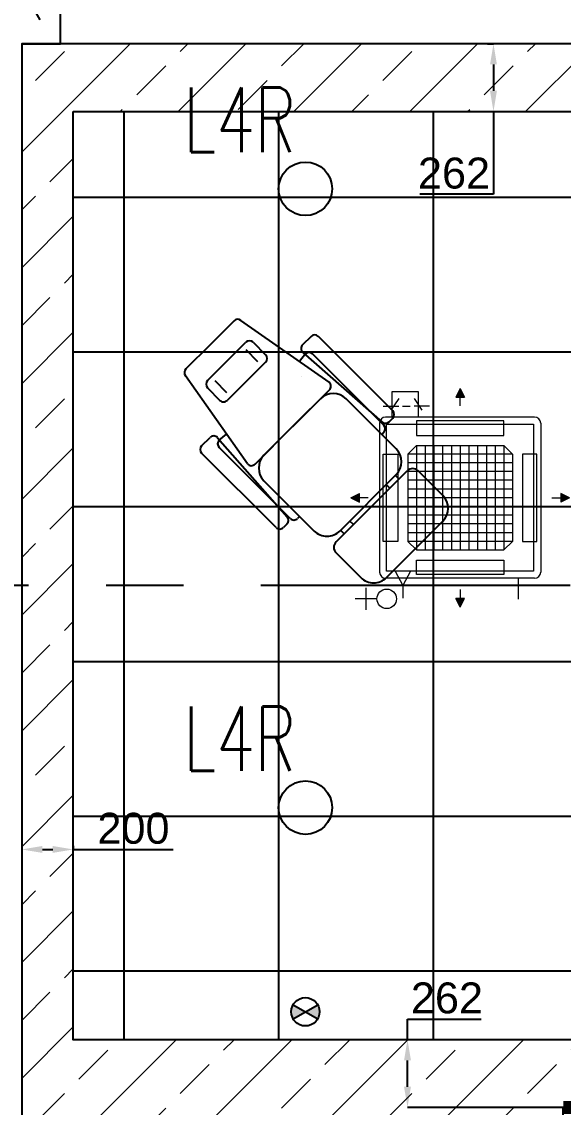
# Model space of a CAD drawing. Header units: millimetres. Extents: x -92759 to 184353, y -15225 to 86714.
# Drawn here: x -52833 to -50733, y 50317 to 54527 of the extents above; entities that cross this region are included whole.
import ezdxf

# ---------------------------------------------------------------- set-up
doc = ezdxf.new("R2010")
doc.units = ezdxf.units.MM
doc.linetypes.add('HIDDEN', pattern=[0.375, 0.25, -0.125])
doc.linetypes.add('IDA - Grid Line', pattern=[2100, 1200, -300, 300, -300])
doc.layers.get('Defpoints').update_dxf_attribs({"color": 8})
for name, color, linetype in [('0-1', 9, 'Continuous'), ('0-Motion Sensor', 1, 'Continuous'), ('A-_WALL----_H-1', 9, 'Continuous'), ('A-_WALLPRTN_E', 8, 'Continuous'), ('A-PATT-CONC', 8, 'Continuous'), ('AAG_Dimension', 7, 'Continuous'), ('E-_LITG _ CKT -DB', 1, 'HIDDEN'), ('E-legend', 1, 'Continuous'), ('HF', 7, 'Continuous'), ('M-ACMV_FCU', 5, 'Continuous'), ('PDF_M-_ACON----_E-N', 7, 'Continuous')]:
    doc.layers.add(name, color=color, linetype=linetype)
for name, color, linetype, true_color in [('1599_FURN_RHH_BLK8 _NEW__1ST STY_dwg _2_-1', 7, 'Continuous', 0xaaaaaa), ('A-_FURN--4', 7, 'Continuous', 0xaaaaaa), ('S-_ANOTGRID_E-1', 9, 'IDA - Grid Line', 0x808080)]:
    doc.layers.add(name, color=color, linetype=linetype, true_color=true_color)
for name, color, linetype, lineweight in [('A--', 134, '500-1-RP', 25), ('HFI 9MM FPB', 94, 'Continuous', 5), ('M-ACMV_CDP', 190, 'DRAIN_PIPE', 25), ('M-ACMV_FCU-2', 86, 'Continuous', 9), ('M-ACMV_PWR', 1, 'REFRIGERANT', 25), ('M-ACMV_REF_PIPE', 134, '500-1-RP', 25), ('M-ACMV_VCD', 7, 'Continuous', 25)]:
    doc.layers.add(name, color=color, linetype=linetype, lineweight=lineweight)
doc.styles.add('Arial', font='arial.ttf')
doc.styles.add('Simplex', font='simplex_.ttf', dxfattribs={"width": 0.7, "height": 450})
doc.styles.get("Standard").update_dxf_attribs({"font": 'arial.ttf'})
doc.linetypes.add('500-1-RP', pattern='A,0.75,-0.5,0.75,-0.5,0.75,-0.5,0.75,-1.7,["RP",Standard,S=1,R=0,X=-1,Y=-0.5],-1.7', length=7.9)
doc.linetypes.add('DRAIN_PIPE', pattern='A,0.5,-0.2,["D",Standard,S=0.1,R=0,X=-0.1,Y=-0.05],-0.25', length=0.95)
doc.linetypes.add('REFRIGERANT', pattern='A,15,-5.08,["R",Standard,S=2.54,R=0,X=-2.54,Y=-1.27],-5.08', length=25.16)
doc.dimstyles.get("Standard").update_dxf_attribs({"dimtxt": 0.18, "dimasz": 0.18, "dimexe": 0.18, "dimexo": 0.0625, "dimgap": 0.09, "dimtad": 0, "dimtih": 1, "dimtoh": 1, "dimdec": 4, "dimzin": 0, "dimdsep": 46, "dimtxsty": 'Standard', "dimcen": 0.09, "dimadec": 0, "dimazin": 0, "dimtfac": 1, "dimtdec": 4, "dimtofl": 0, "dimtmove": 0, "dimatfit": 3, "dimfxl": 1, "dimtolj": 1, "dimtzin": 0, "dimarcsym": 0})

# ---------------------------------------------------------------- blocks, each defined once
blk = doc.blocks.new('1599_FURN_RHH_BLK8 _NEW__1ST STY_dwg _2_-10346281-BLK8_RHH_1ST STOREY PLAN')
at = {"layer": 'A-_FURN--4'}
for p, q in [((-16162.9, -26213), (-16504.9, -25972.6)), ((-16457.9, -26057.8), (-16409.6, -26106.1)), ((-16233.2, -26035), (-16265.7, -26067.5)), ((-15916.3, -26323.6), (-16204.9, -26035)), ((-16486.2, -26086), (-16440.6, -26131.6)), ((-16264.7, -26096.7), (-15957.7, -26366.9)), ((-16255.3, -26102.9), (-16278.5, -26131.7)), ((-15951.2, -26378.6), (-16227, -26102.9)), ((-16479.4, -26529.6), (-16719.9, -26187.5)), ((-16606.4, -26206.2), (-16560.9, -26251.8)), ((-16270.8, -26189.1), (-16270.3, -26189.5)), ((-16634.7, -26234.5), (-16586.4, -26282.9)), ((-16196.6, -26276.6), (-16415.8, -26495.8)), ((-15902.7, -26471.5), (-16097.6, -26276.6)), ((-15930.4, -26366), (-15916.3, -26351.9)), ((-16657.5, -26459.2), (-16625, -26426.7)), ((-16595.8, -26427.7), (-16325.5, -26734.7)), ((-16589.6, -26437.2), (-16560.7, -26413.9)), ((-15959.3, -26415), (-15951.2, -26406.9)), ((-16313.8, -26741.2), (-16589.6, -26465.5)), ((-16368.8, -26776.2), (-16657.5, -26487.5)), ((-16136, -26832.2), (-15860.3, -26556.4)), ((-15721.9, -26652.3), (-15817.8, -26556.4)), ((-16415.8, -26594.8), (-16220.9, -26789.7)), ((-16121.9, -26789.7), (-15902.7, -26570.5)), ((-15892.1, -26588.2), (-15906.2, -26574.1)), ((-15927.4, -26623.6), (-15941.6, -26609.4)), ((-16277.5, -26733.2), (-16285.5, -26741.2)), ((-16326.4, -26762), (-16340.6, -26776.2)), ((-16068.9, -26765), (-16083, -26750.9)), ((-15941.1, -26970.5), (-15721.9, -26751.3)), ((-16104.2, -26800.4), (-16118.4, -26786.2)), ((-16136, -26874.6), (-16040.1, -26970.5))]:
    blk.add_line(p, q, dxfattribs=at)
at = {"layer": 'A-_FURN--4', "flags": 128}
for points in [[(-16531.6, -25974), (-16625, -26067.5), (-16718.4, -26160.9)], [(-16634.7, -26206.2), (-16560.4, -26132), (-16486.2, -26057.8)], [(-16409.6, -26134.4), (-16483.8, -26208.6), (-16558.1, -26282.9)], [(-16450.4, -26530.4), (-16306.2, -26386.2), (-16162.1, -26242.1)]]:
    blk.add_lwpolyline(points, dxfattribs=at)
at = {"layer": 'A-_FURN--4'}
for centre, radius, start, end in [((-16517.4, -25988.2), 20, 51.3402, 135), ((-16472.1, -26071.9), 20, 45, 135), ((-16219.1, -26049.1), 20, 45, 135), ((-16251.6, -26081.6), 20, 135, 228.8663), ((-16241.1, -26117), 20, 45, 135), ((-16423.7, -26120.2), 20, 315, 45), ((-16704.3, -26175), 20, 135, 218.6598), ((-16620.5, -26220.4), 20, 135, 225), ((-16176.2, -26227.9), 20, 315, 48.1798), ((-16147.1, -26326.1), 70, 45, 135), ((-16572.2, -26268.7), 20, 225, 315), ((-15930.4, -26337.7), 20, 315, 45), ((-15944.5, -26351.9), 20, 228.8663, 315), ((-15965.4, -26392.8), 20, 315, 45), ((-16610.8, -26440.9), 20, 41.1337, 135), ((-16575.4, -26451.3), 20, 135, 225), ((-16643.3, -26473.4), 20, 135, 225), ((-15952.2, -26521), 70, 315, 45), ((-16366.3, -26545.3), 70, 135, 225), ((-16464.5, -26516.2), 20, 221.8202, 315), ((-15839.1, -26577.6), 30, 45, 135), ((-15771.4, -26701.8), 70, 315, 44.9999), ((-16340.6, -26747.9), 20, 315, 41.1337), ((-16299.7, -26727.1), 20, 225, 315), ((-16354.7, -26762), 20, 225, 315), ((-16171.4, -26740.2), 70, 225, 315), ((-16114.8, -26853.4), 30, 135, 225), ((-15990.6, -26921), 70, 225, 315)]:
    blk.add_arc(centre, radius, start, end, dxfattribs=at)
blk = doc.blocks.new('A$Cb2bf8f38')
at = {"layer": 'A-_WALL----_H-1'}
h = blk.add_hatch(dxfattribs=at)
h.set_pattern_fill('FP_1', color=256, style=0, pattern_type=2)
h.set_pattern_definition([(0, (-11870.95, 40538.29), (609.6, 152.4), [50.292, -406.908, 50.292, -406.908, -2438.4]), (0, (-11870.95, 40538.29), (609.6, 152.4), [-914.4, 50.292, -864.108, 50.292, -406.908, -1066.8]), (0, (-11870.95, 40538.29), (609.6, 152.4), [-2286, 50.292, -254.508, 50.292, -711.708]), (120, (-11642.35, 40614.49), (-436.7823, 451.7291), [50.292, -406.908, 50.292, -406.908, -2438.4]), (120, (-11642.35, 40614.49), (-436.7823, 451.7291), [-914.4, 50.292, -864.108, 50.292, -406.908, -1066.8]), (120, (-11642.35, 40614.49), (-436.7823, 451.7291), [-2286, 50.292, -254.508, 50.292, -711.708]), (240, (-11566.15, 40919.29), (-172.8177, -604.1291), [50.292, -406.908, 50.292, -406.908, -2438.4]), (240, (-11566.15, 40919.29), (-172.8177, -604.1291), [-914.4, 50.292, -864.108, 50.292, -406.908, -1066.8]), (240, (-11566.15, 40919.29), (-172.8177, -604.1291), [-2286, 50.292, -254.508, 50.292, -711.708])])
h.paths.add_polyline_path([(-3950, 21900), (-1549, 21900), (-1549, 22050), (-7750, 22050), (-7750, 21900), (-4100, 21900)])
h.paths.add_polyline_path([(-10249, 21900), (-9750, 21900), (-9750, 22050), (-10249, 22050)])
h.paths.add_polyline_path([(-12500, 21900), (-11449, 21900), (-11449, 22050), (-14900, 22050), (-14900, 21900), (-12575, 21900)])
at = {"layer": 'A-_WALLPRTN_E'}
for p, q in [((-9750, 21900), (-9750, 22050)), ((-9900, 21900), (-9750, 21900))]:
    blk.add_line(p, q, dxfattribs=at)
at = {"layer": 'S-_ANOTGRID_E-1'}
blk.add_line((-38373.1, 19800), (13584.7, 19800), dxfattribs=at)
at = {"layer": '1599_FURN_RHH_BLK8 _NEW__1ST STY_dwg _2_-1'}
blk.add_blockref('1599_FURN_RHH_BLK8 _NEW__1ST STY_dwg _2_-10346281-BLK8_RHH_1ST STOREY PLAN', (7455.1, 46800), dxfattribs=at)
blk = doc.blocks.new('*D646')
at = {"layer": 'AAG_Dimension', "color": 0, "lineweight": -2, "transparency": 16777216}
for p, q in [((1971, 478251.1), (1971, 478237)), ((2051, 478237.2), (2091, 478237.2)), ((2171, 478251.1), (2171, 478237)), ((2171, 478237.2), (2557.7, 478237.2))]:
    blk.add_line(p, q, dxfattribs=at)
at = {"layer": 'AAG_Dimension', "color": 0, "transparency": 16777216}
for points in [[(2051, 478250.5), (2051, 478223.9), (1971, 478237.2)], [(2091, 478250.5), (2091, 478223.9), (2171, 478237.2)]]:
    blk.add_solid(points, dxfattribs=at)
at = {"layer": 'Defpoints', "color": 0, "transparency": 16777216}
for p in [(1971, 478251.2), (2171, 478251.2), (2171, 478237.2)]:
    blk.add_point(p, dxfattribs=at)
at = {"layer": 'AAG_Dimension', "color": 152, "true_color": 0x2776bb, "transparency": 16777216, "insert": (2404.3, 478318.5), "char_height": 120, "attachment_point": 5, "style": 'Arial'}
blk.add_mtext('\\A1;200', dxfattribs=at)
blk = doc.blocks.new('*D648')
at = {"layer": 'AAG_Dimension', "color": 0, "lineweight": -2, "transparency": 16777216}
for p, q in [((3466.9, 477499.2), (3466.9, 477579.2)), ((3466.9, 477579.2), (3752.8, 477579.2)), ((3779.7, 477499.2), (3466.7, 477499.2)), ((3466.9, 477316.7), (3466.9, 477419.2)), ((4070.9, 477236.7), (3466.7, 477236.7))]:
    blk.add_line(p, q, dxfattribs=at)
at = {"layer": 'AAG_Dimension', "color": 0, "transparency": 16777216}
for points in [[(3453.5, 477419.2), (3480.2, 477419.2), (3466.9, 477499.2)], [(3453.5, 477316.7), (3480.2, 477316.7), (3466.9, 477236.7)]]:
    blk.add_solid(points, dxfattribs=at)
at = {"layer": 'Defpoints', "color": 0, "transparency": 16777216}
for p in [(3466.9, 477499.2), (3779.7, 477499.2), (4071, 477236.7)]:
    blk.add_point(p, dxfattribs=at)
at = {"layer": 'AAG_Dimension', "color": 152, "true_color": 0x2776bb, "transparency": 16777216, "insert": (3619.8, 477660.5), "char_height": 120, "attachment_point": 5, "style": 'Arial'}
blk.add_mtext('\\A1;262', dxfattribs=at)
blk = doc.blocks.new('*D649')
at = {"layer": 'AAG_Dimension', "color": 0, "lineweight": -2, "transparency": 16777216}
for p, q in [((3777.3, 481361.7), (3800.4, 481361.7)), ((3800.2, 481281.7), (3800.2, 481179.2)), ((3777.3, 481099.2), (3800.4, 481099.2)), ((3800.2, 481099.2), (3800.2, 480778.1)), ((3800.2, 480778.1), (3514.3, 480778.1))]:
    blk.add_line(p, q, dxfattribs=at)
at = {"layer": 'AAG_Dimension', "color": 0, "transparency": 16777216}
for points in [[(3786.9, 481281.7), (3813.6, 481281.7), (3800.2, 481361.7)], [(3786.9, 481179.2), (3813.6, 481179.2), (3800.2, 481099.2)]]:
    blk.add_solid(points, dxfattribs=at)
at = {"layer": 'Defpoints', "color": 0, "transparency": 16777216}
for p in [(3777.2, 481361.7), (3777.2, 481099.2), (3800.2, 481099.2)]:
    blk.add_point(p, dxfattribs=at)
at = {"layer": 'AAG_Dimension', "color": 152, "true_color": 0x2776bb, "transparency": 16777216, "insert": (3647.3, 480859.4), "char_height": 120, "attachment_point": 5, "style": 'Arial'}
blk.add_mtext('\\A1;262', dxfattribs=at)
blk = doc.blocks.new('A$C020d881d')
at = {"layer": 'E-legend', "lineweight": 25}
blk.add_circle((818.7, 172), 103.8, dxfattribs=at)
at = {"layer": 'E-legend', "lineweight": 25, "style": 'Simplex', "width": 0.7}
blk.add_text('L4R', height=250, dxfattribs=at).set_placement((345.2, 314.3))
blk = doc.blocks.new('Motion Sensor')
at = {"layer": 'E-legend', "lineweight": 25}
h = blk.add_hatch(color=256, dxfattribs=at)
h.dxf.hatch_style = 1
h.paths.add_polyline_path([(10021, -17121.6), (9973.3, -17094.1, 0.131652), (9965.9, -17121.6, 0.131652), (9973.3, -17149.1)])
h = blk.add_hatch(color=256, dxfattribs=at)
h.dxf.hatch_style = 1
h.paths.add_polyline_path([(10068.6, -17094.1), (10021, -17121.6), (10068.6, -17149.1, 0.131652), (10076, -17121.6, 0.131652)])
for p, q in [((9973.3, -17094.1), (10068.6, -17149.1)), ((9973.3, -17149.1), (10068.6, -17094.1))]:
    blk.add_line(p, q, dxfattribs=at)
blk.add_circle((10021, -17121.6), 55, dxfattribs=at)
blk = doc.blocks.new('EL_B8_L1_R4')
at = {"color": 1, "linetype": 'HIDDEN', "ltscale": 40, "const_width": 50}
blk.add_lwpolyline([(2992.9, -22783.3), (4992.9, -22783.3)], dxfattribs=at)
at = {"layer": '0-Motion Sensor'}
blk.add_blockref('Motion Sensor', (-8028, -5291), dxfattribs=at)
at = {"layer": 'E-_LITG _ CKT -DB', "ltscale": 0.5}
for p in [(1174.3, -19392.8), (1174.3, -21792.8)]:
    blk.add_blockref('A$C020d881d', p, dxfattribs=at)
blk = doc.blocks.new('A$C7208cd76')
at = {"layer": 'M-ACMV_FCU', "lineweight": 5}
h = blk.add_hatch(color=256, dxfattribs=at)
h.dxf.hatch_style = 1
h.paths.add_polyline_path([(0, 424.1), (-17, 390.2), (17, 390.2)])
h = blk.add_hatch(color=256, dxfattribs=at)
h.dxf.hatch_style = 1
h.paths.add_polyline_path([(-424.1, 0), (-390.2, -17), (-390.2, 17)])
h = blk.add_hatch(color=256, dxfattribs=at)
h.dxf.hatch_style = 1
h.paths.add_polyline_path([(424.1, 0), (390.2, 17), (390.2, -17)])
h = blk.add_hatch(color=256, dxfattribs=at)
h.dxf.hatch_style = 1
h.paths.add_polyline_path([(0, -424.1), (17, -390.2), (-17, -390.2)])
for p, q in [((0, 424.1), (-17, 390.2)), ((0, 424.1), (17, 390.2)), ((-17, 390.2), (17, 390.2)), ((0, 356.2), (0, 390.2)), ((288.8, 312.5), (-288.8, 312.5)), ((288.9, 312.6), (288.9, 312.6)), ((-312.5, 288.8), (-312.5, -288.8)), ((312.5, 288.8), (312.5, -288.8)), ((312.6, 288.9), (312.6, 288.9)), ((-202.6, 169.6), (-169.6, 202.6)), ((-202.6, 169.6), (-202.6, -169.6)), ((202.6, 169.6), (-202.6, 169.6)), ((-169.6, 202.6), (169.6, 202.6)), ((-169.6, 202.6), (-169.6, -202.6)), ((-135.7, 202.6), (-135.7, -202.6)), ((-101.8, 202.6), (-101.8, -202.6)), ((-67.9, 202.6), (-67.9, -202.6)), ((-33.9, 202.6), (-33.9, -202.6)), ((0, 202.6), (0, -202.6)), ((33.9, 202.6), (33.9, -202.6)), ((67.9, 202.6), (67.9, -202.6)), ((101.8, 202.6), (101.8, -202.6)), ((135.7, 202.6), (135.7, -202.6)), ((169.6, 202.6), (202.6, 169.6)), ((169.6, 202.6), (169.6, -202.6)), ((202.6, 169.6), (202.6, -169.6)), ((202.6, 135.7), (-202.6, 135.7)), ((202.6, 101.8), (-202.6, 101.8)), ((202.6, 67.9), (-202.6, 67.9)), ((-424.1, 0), (-390.2, 17)), ((-424.1, 0), (-390.2, -17)), ((-390.2, -17), (-390.2, 17)), ((-356.2, 0), (-390.2, 0)), ((202.6, 33.9), (-202.6, 33.9)), ((202.6, 0), (-202.6, 0)), ((356.2, 0), (390.2, 0)), ((390.2, 17), (390.2, -17)), ((424.1, 0), (390.2, 17)), ((424.1, 0), (390.2, -17)), ((202.6, -33.9), (-202.6, -33.9)), ((202.6, -67.9), (-202.6, -67.9)), ((202.6, -101.8), (-202.6, -101.8)), ((202.6, -135.7), (-202.6, -135.7)), ((-169.6, -202.6), (-202.6, -169.6)), ((202.6, -169.6), (-202.6, -169.6)), ((-169.6, -202.6), (169.6, -202.6)), ((169.6, -202.6), (202.6, -169.6)), ((288.8, -312.5), (-288.8, -312.5)), ((0, -356.2), (0, -390.2)), ((17, -390.2), (-17, -390.2)), ((0, -424.1), (-17, -390.2)), ((0, -424.1), (17, -390.2))]:
    blk.add_line(p, q, dxfattribs=at)
for points in [[(-169.6, 241.6), (169.6, 241.6), (169.6, 297.9), (-169.6, 297.9)], [(285, 285), (285, -285), (-285, -285), (-285, 285)], [(-241.6, 169.6), (-241.6, -169.6), (-297.9, -169.6), (-297.9, 169.6)], [(241.6, 169.6), (241.6, -169.6), (297.9, -169.6), (297.9, 169.6)], [(-169.6, -241.6), (169.6, -241.6), (169.6, -297.9), (-169.6, -297.9)]]:
    blk.add_lwpolyline(points, close=True, dxfattribs=at)
for centre, start, end in [((-288.8, 288.8), 90, 180), ((288.8, 288.8), 0, 90), ((-288.8, -288.8), 180, 270), ((288.8, -288.8), 270, 0)]:
    blk.add_arc(centre, 23.7, start, end, dxfattribs=at)
blk = doc.blocks.new('A$C49267d6b')
at = {"layer": 'PDF_M-_ACON----_E-N', "lineweight": 0}
for p, q in [((0, 127), (0, 76.2)), ((-25.4, 76.2), (12.7, 101.6)), ((0, 63.5), (0, 38.1)), ((-25.4, 25.4), (12.7, 0)), ((0, -25.4), (0, 25.4))]:
    blk.add_line(p, q, dxfattribs=at)
blk = doc.blocks.new('A$C81577ca4')
at = {"layer": 'A--', "lineweight": 0, "ltscale": 0.75}
for p, q in [((-36, -125), (-86, -125)), ((19, -95), (-36, -125)), ((19, -155), (-36, -125))]:
    blk.add_line(p, q, dxfattribs=at)
blk = doc.blocks.new('SSO')
at = {"layer": 'M-ACMV_PWR', "linetype": 'ByBlock', "lineweight": 5}
for p, q in [((1064770.3, 20778.3), (1064770.3, 20878.3)), ((1064820.3, 20828.3), (1064720.3, 20828.3))]:
    blk.add_line(p, q, dxfattribs=at)
blk.add_circle((1064770.3, 20733.6), 44.6, dxfattribs=at)
blk.add_circle((1064770.3, 20733.6), 44.6, dxfattribs=at)
blk = doc.blocks.new('FCU-2_mini cassette')
at = {"layer": 'M-ACMV_CDP', "lineweight": 5}
blk.add_line((240311.9, -39528.1), (240311.9, -39608.6), dxfattribs=at)
at = {"layer": 'M-ACMV_VCD', "lineweight": 5}
blk.add_lwpolyline([(239824.1, -38903.1), (239824.1, -38803.1), (239924.1, -38803.1), (239924.1, -38903.1)], close=True, dxfattribs=at)
at = {"layer": 'M-ACMV_FCU', "lineweight": 5}
blk.add_blockref('A$C7208cd76', (240087.3, -39215.6), dxfattribs=at)
at = {"layer": 'M-ACMV_PWR', "color": 1, "linetype": 'ByBlock', "lineweight": 5, "xscale": 0.8500000000000222, "yscale": 0.8500000000000222, "zscale": 0.8500000000000222, "rotation": 90}
blk.add_blockref('SSO', (257426.2, -944662.3), dxfattribs=at)
at = {"layer": 'M-ACMV_REF_PIPE', "lineweight": 5, "rotation": 90}
blk.add_blockref('A$C81577ca4', (239740.3, -39519.6), dxfattribs=at)
at = {"layer": 'M-ACMV_VCD', "lineweight": 5, "xscale": -1.181061443391948, "yscale": 1.181061443391948, "zscale": 1.181061443391948, "rotation": 90}
blk.add_blockref('A$C49267d6b', (239939.1, -38860.6), dxfattribs=at)
blk = doc.blocks.new('ACMV_B8L1_R9')
at = {"layer": 'M-ACMV_FCU-2'}
blk.add_blockref('FCU-2_mini cassette', (-1417.3, -18058.4), dxfattribs=at)
blk = doc.blocks.new('RCP_B8L1')
at = {"layer": 'A-PATT-CONC'}
h = blk.add_hatch(dxfattribs=at)
h.set_pattern_fill('ANSI37', color=256, scale=189, angle=45)
h.set_pattern_definition([(90, (7570.95, 481099.2), (-600.075, 0), []), (180, (7570.95, 481099.2), (-6e-14, -600.075), [])])
h.paths.add_polyline_path([(7570.95039, 481099.21114), (2170.95039, 481099.21114), (2170.95038, 477499.21114), (7570.95038, 477499.21114)])
at = {"layer": 'HFI 9MM FPB'}
h = blk.add_hatch(dxfattribs=at)
h.set_pattern_fill('ANSI33', color=256, scale=50)
h.set_pattern_definition([(45, (-200000, 500000), (-224.5064, 224.5064), []), (45, (-199775.5, 500000), (-224.5064, 224.5064), [158.75, -79.375])])
h.paths.add_polyline_path([(7770.95039, 481361.70958), (1970.95034, 481361.70958), (1970.95034, 475486.70958), (4070.95034, 475486.70958), (4070.95034, 477236.71269), (7770.95039, 477236.71269)])
h.paths.add_polyline_path([(2170.95039, 481099.21114), (7570.95039, 481099.21114), (7570.95038, 477499.21114), (2170.95038, 477499.21114)], flags=16)
at = {"layer": 'HF'}
for points in [[(7770.95039, 481361.70958), (1970.95034, 481361.70958), (1970.95034, 475486.70958), (4070.95034, 475486.70958), (4070.95034, 477236.71269), (7770.95039, 477236.71269)], [(2170.95039, 481099.21114), (7570.95039, 481099.21114), (7570.95038, 477499.21114), (2170.95038, 477499.21114)]]:
    blk.add_lwpolyline(points, close=True, dxfattribs=at)
at = {"layer": 'AAG_Dimension'}
dim = blk.add_linear_dim(base=(3800.24554, 481099.21114), p1=(3777.20914, 481361.70958), p2=(3777.20914, 481099.21114), angle=90, dimstyle='Standard', dxfattribs=at)
dim.commit()
dim.dimension.update_dxf_attribs({"geometry": '*D649', "text_midpoint": (3647.27146, 480778.1201), "dimtype": 128})
dim = blk.add_linear_dim(base=(2170.95038, 478237.18998), p1=(1970.95034, 478251.17327), p2=(2170.95038, 478251.17315), dimstyle='Standard', dxfattribs=at)
dim.commit()
dim.dimension.update_dxf_attribs({"geometry": '*D646', "text_midpoint": (2404.33374, 478318.45874)})
dim = blk.add_linear_dim(base=(3466.869576, 477499.211141), p1=(4070.95034, 477236.712692), p2=(3779.744764, 477499.211141), angle=90, dimstyle='Standard', dxfattribs=at)
dim.commit()
dim.dimension.update_dxf_attribs({"geometry": '*D648', "text_midpoint": (3619.843655, 477660.479899)})

msp = doc.modelspace()

# ---------------------------------------------------------------- block references
at = {"layer": '0-1'}
msp.add_blockref('A$Cb2bf8f38', (-42933, 32541.2), dxfattribs=at)

# ---------------------------------------------------------------- next in the draw order: block references
at = {"color": 0}
msp.add_blockref('EL_B8_L1_R4', (-53725.9, 73099.6), dxfattribs=at)
at = {"layer": 'A-PATT-CONC', "color": 152, "true_color": 0x2776bb}
msp.add_blockref('RCP_B8L1', (-54804, -426920.5), dxfattribs=at)

# ---------------------------------------------------------------- next in the draw order: block references
at = {"layer": 'M-ACMV_FCU', "color": 5}
msp.add_blockref('ACMV_B8L1_R9', (-289803, 109954.6), dxfattribs=at)

doc.saveas('drawing.dxf')
